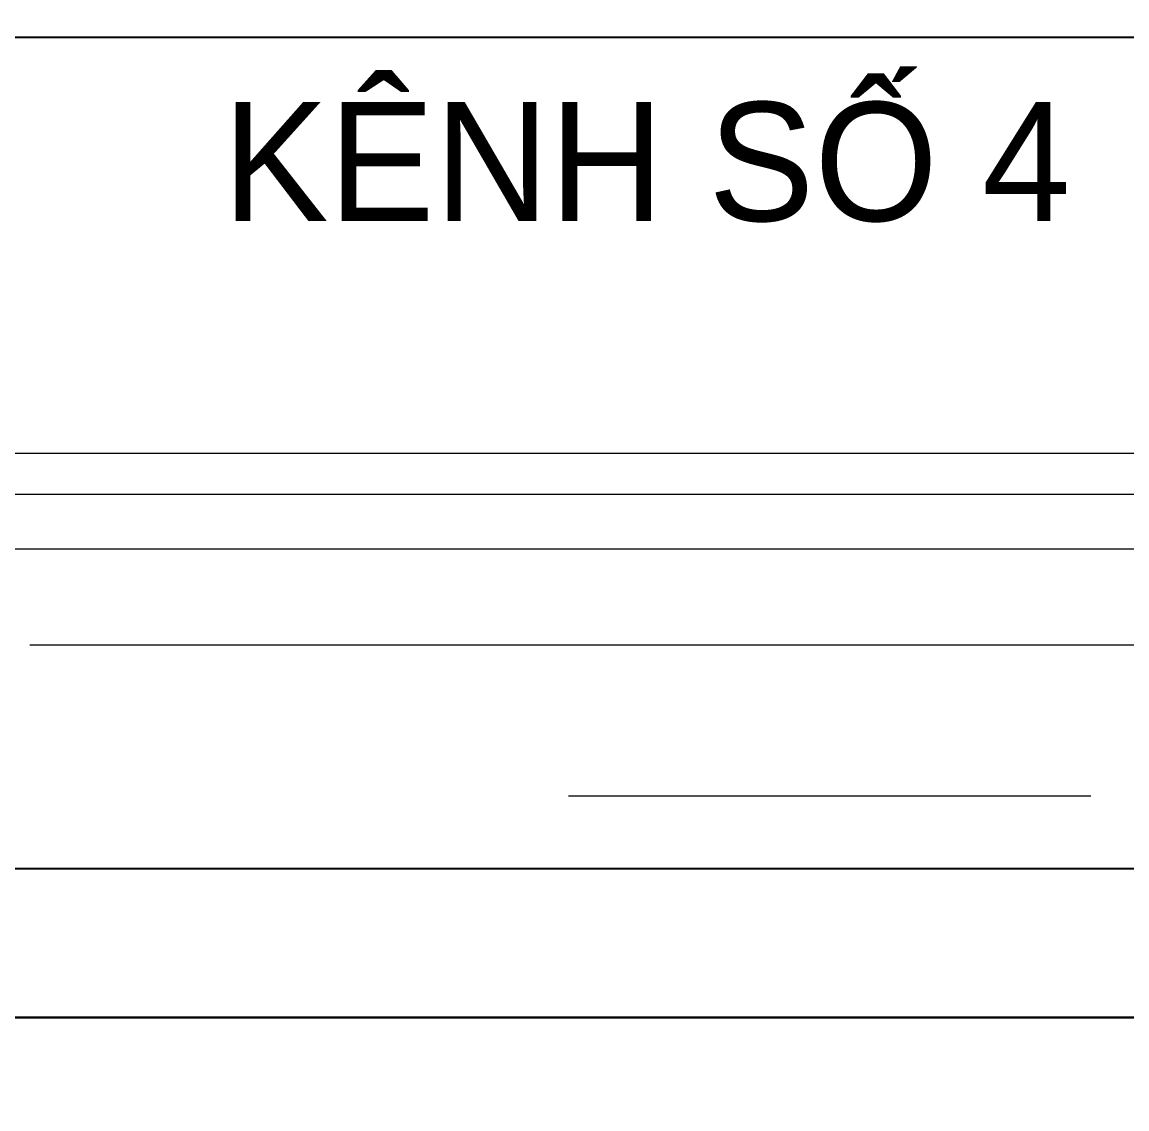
# Model space of a CAD drawing. Header units: metres. Extents: x 563124 to 573994, y 2062953 to 2068466.
# Drawn here: x 568763.53 to 568770.97, y 2065860.95 to 2065868.26 of the extents above; entities that cross this region are included whole.
import ezdxf

# ---------------------------------------------------------------- set-up
doc = ezdxf.new("R2010")
doc.units = ezdxf.units.M
for name, color, linetype in [('ghichieudai', 7, 'CONTINUOUS'), ('MATCATDUONG', 8, 'CONTINUOUS'), ('QUYHOACH', 2, 'CONTINUOUS')]:
    doc.layers.add(name, color=color, linetype=linetype)
doc.layers.add('kt', color=37, linetype='CONTINUOUS', lineweight=25)
doc.styles.add('KTEN', font='VHAVAN.ttf')

msp = doc.modelspace()

# ---------------------------------------------------------------- wipeouts: each hides what was drawn before it
msp.add_wipeout([(568538.5548, 2065837.1158), (569134.3908, 2065836.3611), (569131.1932, 2065953.8252), (568779.0042, 2065956.6832), (568600.6017, 2065960.3155)]).dxf.layer = 'ghichieudai'

# ---------------------------------------------------------------- next in the draw order: linework, layer by layer
at = {"layer": 'kt', "lineweight": 0}
for points in [[(568758.9665, 2065865.3598), (568778.9665, 2065865.3598)], [(568759.9556, 2065865.083), (568777.9774, 2065865.083)], [(568761.2742, 2065864.714), (568776.6588, 2065864.714)], [(568763.5818, 2065864.0682), (568774.3512, 2065864.0682)], [(568767.2086, 2065863.0532), (568770.7244, 2065863.0532)]]:
    msp.add_lwpolyline(points, dxfattribs=at)
at = {"layer": 'MATCATDUONG', "color": 40, "linetype": 'Continuous'}
msp.add_lwpolyline([(568821.9665, 2065868.4521), (568781.9665, 2065868.1266), (568781.9665, 2065868.727), (568781.9665, 2065869.1582), (568757.9665, 2065869.1582), (568757.9665, 2065861.5613), (568901.9665, 2065861.5613), (568901.9665, 2065869.1582), (568877.9665, 2065869.1582), (568877.9665, 2065868.727), (568877.9665, 2065868.1266), (568837.9665, 2065868.4521)], dxfattribs=at)
for points in [[(568757.9665, 2065869.1582), (568779.9665, 2065869.1582), (568779.9665, 2065861.5613), (568757.9665, 2065861.5613)], [(568758.9665, 2065868.1582), (568778.9665, 2065868.1582), (568778.9665, 2065862.5613), (568758.9665, 2065862.5613)]]:
    msp.add_lwpolyline(points, close=True, dxfattribs=at)

# ---------------------------------------------------------------- next in the draw order: texts
at = {"layer": 'QUYHOACH', "color": 7, "insert": (568770.5865, 2065867.316, 0), "char_height": 0.8, "attachment_point": 6, "style": 'KTEN'}
msp.add_mtext('kªnh sè 4', dxfattribs=at)

doc.saveas('drawing.dxf')
